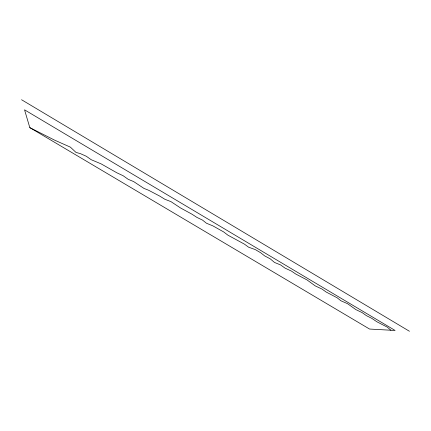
<?xml version="1.0" encoding="UTF-8"?>
<svg xmlns="http://www.w3.org/2000/svg" width="431" height="431" viewBox="0 0 431 431"><rect width="100%" height="100%" fill="white"/><g stroke="black" fill="none" stroke-linecap="round" stroke-linejoin="round"><path stroke-width="0.65" d="M29.814 127.63L369.561 329.047L395.103 330.464L24.54 109.824L29.814 127.63L54.802 140.237L70.382 147.143L75.991 152.412L80.505 153.673L86.335 156.286L91.205 159.707L101.188 163.904L116.909 172.82L123.153 175.74L128.19 179.312L133.658 181.58L143.986 188.417L148.55 190.227L159.669 196.067L164.933 199.305L170.978 201.643L180.535 207.963L192.064 214.25L196.886 217.386L202.548 220.112L206.438 223.226L212.822 225.849L223.684 231.937L227.886 235.159L244.479 244.167L248.563 247.168L255.335 249.614L260.76 252.808L264.656 255.895L270.221 258.821L274.525 262.468L280.635 264.946L285.004 268.104L291.448 271.083L295.698 274.003L307.023 279.929L315.266 285.909L322.038 289.077L326.084 291.981L337.177 297.81L340.921 300.779L347.58 303.699L355.871 309.614L362.153 312.615L366.436 315.664L371.921 318.428L376.834 321.741L387.329 327.167L390.89 330.232M21.55 99.733L409.45 331.267"/></g></svg>
